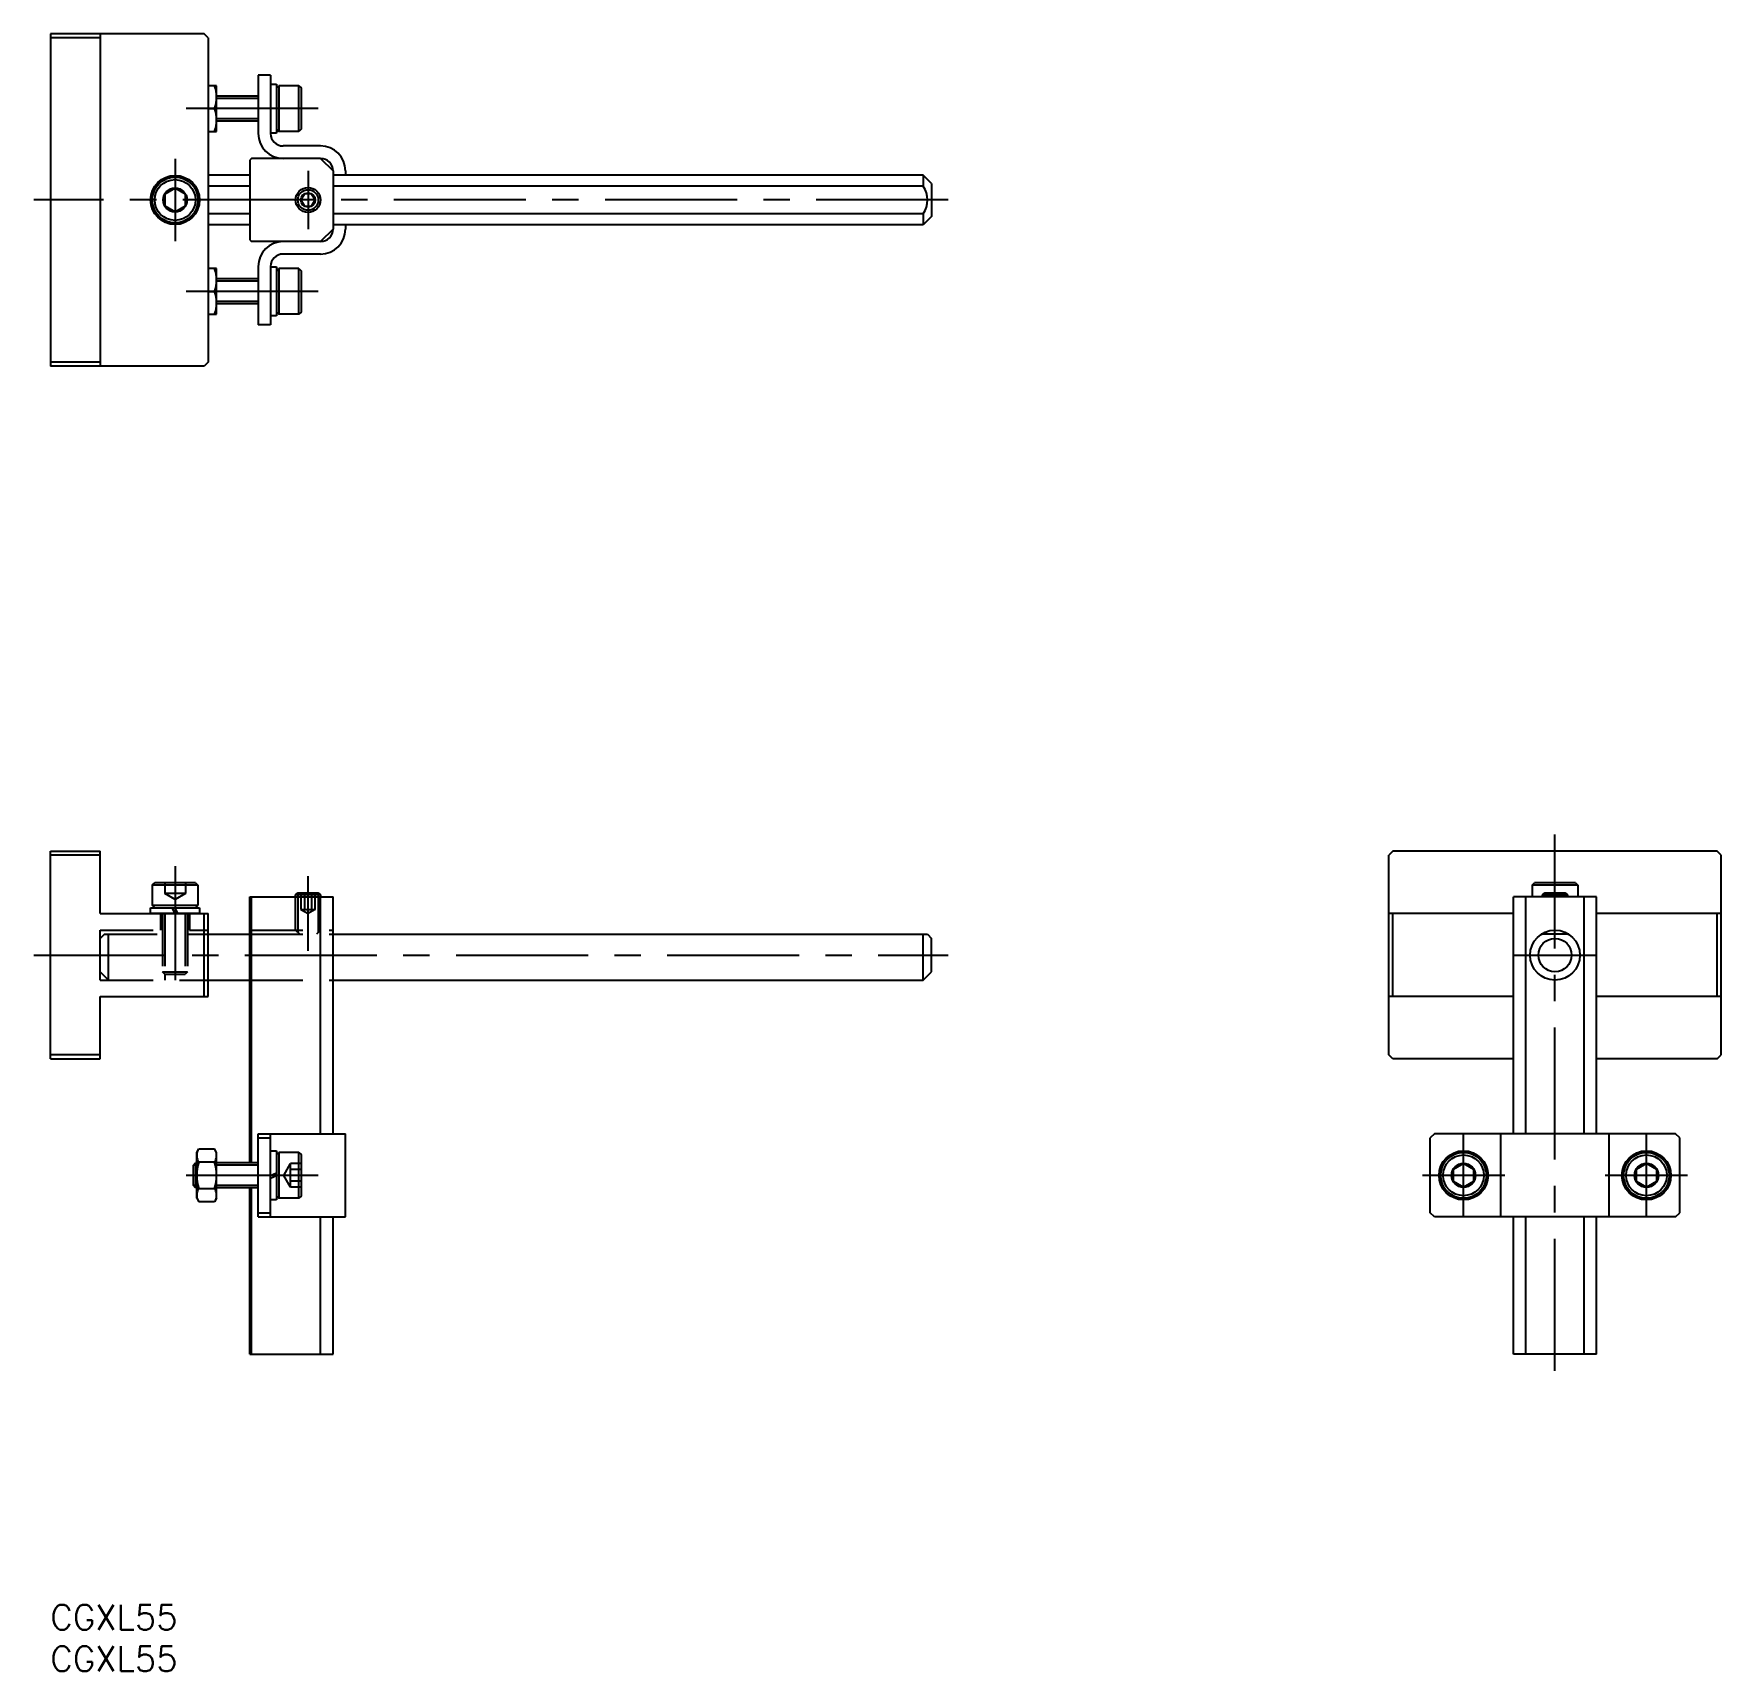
# Model space of a CAD drawing. Extents: x -2 to 201, y -8 to 189.
import ezdxf

# ---------------------------------------------------------------- set-up
doc = ezdxf.new("R2010")
doc.units = 0
doc.header["$LTSCALE"] = 0.5
doc.linetypes.add('CENTER', pattern=[50.8, 31.75, -6.35, 6.35, -6.35])
doc.linetypes.add('DASHED', pattern=[19.05, 12.7, -6.35])
doc.layers.get('0').update_dxf_attribs({"linetype": 'CONTINUOUS'})
doc.layers.add('CENTER', color=1, linetype='CENTER')
doc.styles.get("Standard").update_dxf_attribs({"font": 'txt.shx', "height": 3, "bigfont": 'bigfont.shx'})

# ---------------------------------------------------------------- blocks, each defined once
blk = doc.blocks.new('*U53')
at = {"color": 7, "linetype": 'CONTINUOUS'}
blk.add_text('CGXL55', height=3, dxfattribs=at).set_placement((0, -3))
blk = doc.blocks.new('*U54')
at = {"color": 7, "linetype": 'CONTINUOUS'}
blk.add_text('CGXL55', height=3, dxfattribs=at).set_placement((0, -8))

msp = doc.modelspace()

# ---------------------------------------------------------------- linework, layer by layer
at = {"color": 7, "linetype": 'CONTINUOUS'}
for p, q in [((18.5, 189), (0, 189)), ((0, 189), (0, 149)), ((6, 189), (6, 149)), ((19, 188.5), (18.5, 189)), ((6, 188.5), (0, 188.5)), ((19, 188.5), (19, 149.5)), ((20, 182.75), (19, 182.75)), ((20, 177.25), (20, 182.75)), ((25, 184), (25, 177)), ((26.5, 184), (25, 184)), ((26.5, 184), (26.5, 177)), ((26.5, 182.95), (27.2, 182.95)), ((27.2, 182.95), (27.2, 177.05)), ((27.2, 182.45), (27.5, 182.75)), ((29.9, 182.75), (27.5, 182.75)), ((27.5, 182.75), (27.5, 177.25)), ((29.9, 182.75), (30.2, 182.45)), ((29.9, 177.25), (29.9, 182.75)), ((25, 181.5), (20, 181.5)), ((30.2, 177.55), (30.2, 182.45)), ((19, 180), (19.75, 180)), ((19, 177.25), (20, 177.25)), ((25, 178.5), (20, 178.5)), ((27.2, 177.05), (26.5, 177.05)), ((27.2, 177.55), (27.5, 177.25)), ((29.9, 177.25), (27.5, 177.25)), ((30.2, 177.55), (29.9, 177.25)), ((32.5, 175.5), (28, 175.5)), ((24.2, 174), (24, 173.8)), ((24, 173.8), (24, 164.2)), ((32.5, 174), (24.2, 174)), ((32.5, 174), (34, 172.5)), ((24, 172), (19, 172)), ((24, 170.66), (19, 170.66)), ((34, 172.5), (34, 165.5)), ((105, 172), (34, 172)), ((105, 170.66), (34, 170.66)), ((35.5, 172.5), (35.5, 172)), ((105, 172), (105, 170.66)), ((106, 171), (105, 172)), ((106, 171), (106, 167)), ((15, 170.44), (13.75, 169.72)), ((13.75, 169.72), (13.75, 168.28)), ((16.25, 169.72), (15, 170.44)), ((16.25, 168.28), (16.25, 169.72)), ((30.57, 169.75), (30.13, 169)), ((30.13, 169), (30.57, 168.25)), ((31.43, 169.75), (30.57, 169.75)), ((31.87, 169), (31.43, 169.75)), ((31.43, 168.25), (31.87, 169)), ((13.75, 168.28), (15, 167.56)), ((15, 167.56), (16.25, 168.28)), ((24, 167.34), (19, 167.34)), ((30.57, 168.25), (31.43, 168.25)), ((105, 167.34), (34, 167.34)), ((105, 167.34), (105, 166)), ((106, 167), (105, 166)), ((14.67, 166.07), (14.67, 166.27)), ((15, 166.05), (15, 166.25)), ((24, 166), (19, 166)), ((34, 165.5), (32.5, 164)), ((105, 166), (34, 166)), ((35.5, 166), (35.5, 165.5)), ((24, 164.2), (24.2, 164)), ((32.5, 164), (24.2, 164)), ((32.5, 162.5), (28, 162.5)), ((20, 160.75), (19, 160.75)), ((20, 155.25), (20, 160.75)), ((25, 161), (25, 154)), ((26.5, 161), (26.5, 154)), ((26.5, 160.95), (27.2, 160.95)), ((27.2, 160.95), (27.2, 155.05)), ((27.2, 160.45), (27.5, 160.75)), ((29.9, 160.75), (27.5, 160.75)), ((27.5, 160.75), (27.5, 155.25)), ((29.9, 160.75), (30.2, 160.45)), ((29.9, 155.25), (29.9, 160.75)), ((30.2, 155.55), (30.2, 160.45)), ((25, 159.5), (20, 159.5)), ((19, 158), (19.75, 158)), ((25, 156.5), (20, 156.5)), ((19, 155.25), (20, 155.25)), ((27.2, 155.05), (26.5, 155.05)), ((27.2, 155.55), (27.5, 155.25)), ((29.9, 155.25), (27.5, 155.25)), ((30.2, 155.55), (29.9, 155.25)), ((26.5, 154), (25, 154)), ((6, 149.5), (0, 149.5)), ((18.5, 149), (0, 149)), ((19, 149.5), (18.5, 149)), ((0, 65.66), (0, 90.66)), ((0, 90.66), (6, 90.66)), ((6, 90.16), (0, 90.16)), ((6, 83.16), (6, 90.66)), ((161.5, 90.66), (161, 90.16)), ((161, 66.16), (161, 90.16)), ((200.5, 90.66), (161.5, 90.66)), ((201, 90.16), (200.5, 90.66)), ((201, 66.16), (201, 90.16)), ((12.25, 86.56), (12.55, 86.86)), ((12.25, 86.56), (12.25, 84.16)), ((17.75, 86.56), (12.25, 86.56)), ((17.45, 86.86), (12.55, 86.86)), ((17.45, 86.86), (17.75, 86.56)), ((17.75, 86.56), (17.75, 84.16)), ((29.5, 85.39), (29.77, 85.66)), ((29.5, 85.16), (29.5, 85.39)), ((32.5, 85.39), (29.5, 85.39)), ((29.77, 85.66), (32.23, 85.66)), ((32.23, 85.66), (32.5, 85.39)), ((32.5, 85.39), (32.5, 85.16)), ((178.25, 86.56), (178.55, 86.86)), ((183.75, 86.56), (178.25, 86.56)), ((178.25, 86.56), (178.25, 85.16)), ((183.45, 86.86), (178.55, 86.86)), ((179.5, 85.39), (179.77, 85.66)), ((179.5, 85.16), (179.5, 85.39)), ((182.5, 85.39), (179.5, 85.39)), ((179.77, 85.66), (182.23, 85.66)), ((182.23, 85.66), (182.5, 85.39)), ((182.5, 85.39), (182.5, 85.16)), ((183.45, 86.86), (183.75, 86.56)), ((183.75, 86.56), (183.75, 85.16)), ((12.05, 83.16), (12.05, 83.86)), ((12.05, 83.86), (17.95, 83.86)), ((12.55, 83.86), (12.25, 84.16)), ((12.25, 84.16), (17.75, 84.16)), ((15, 83.16), (14.67, 83.86)), ((15.33, 83.16), (15, 83.86)), ((17.45, 83.86), (17.75, 84.16)), ((17.95, 83.86), (17.95, 83.16)), ((24, 85.16), (34, 85.16)), ((24, 53.16), (24, 85.16)), ((24.2, 53.16), (24.2, 85.16)), ((32.5, 56.66), (32.5, 85.16)), ((34, 56.66), (34, 85.16)), ((176, 56.66), (176, 85.16)), ((186, 85.16), (176, 85.16)), ((177.5, 56.66), (177.5, 85.16)), ((184.5, 56.66), (184.5, 85.16)), ((186, 56.66), (186, 85.16)), ((6, 83.16), (19, 83.16)), ((17.95, 83.16), (12.05, 83.16)), ((18.5, 73.16), (18.5, 83.16)), ((19, 73.16), (19, 83.16)), ((176, 83.16), (161, 83.16)), ((161.5, 73.16), (161.5, 83.16)), ((201, 83.16), (186, 83.16)), ((200.5, 73.16), (200.5, 83.16)), ((19, 80.66), (24, 80.66)), ((34, 80.66), (105.5, 80.66)), ((105, 75.16), (105, 80.66)), ((105.5, 80.66), (106, 80.16)), ((106, 76.16), (106, 80.16)), ((182.66, 80.66), (179.34, 80.66)), ((179.77, 80.89), (180, 80.66)), ((182.23, 80.89), (182, 80.66)), ((19, 75.16), (24, 75.16)), ((34, 75.16), (105, 75.16)), ((105, 75.16), (106, 76.16)), ((6, 73.16), (19, 73.16)), ((6, 65.66), (6, 73.16)), ((176, 73.16), (161, 73.16)), ((201, 73.16), (186, 73.16)), ((6, 66.16), (0, 66.16)), ((0, 65.66), (6, 65.66)), ((161.5, 65.66), (161, 66.16)), ((176, 65.66), (161.5, 65.66)), ((200.5, 65.66), (186, 65.66)), ((200.5, 65.66), (201, 66.16)), ((17.6, 54.41), (17.85, 54.83)), ((17.85, 54.83), (19.75, 54.83)), ((20, 54.41), (19.75, 54.83)), ((25, 46.66), (25, 56.66)), ((25, 56.66), (35.5, 56.66)), ((25, 56.16), (26.5, 56.16)), ((26.5, 46.66), (26.5, 56.66)), ((35.5, 46.66), (35.5, 56.66)), ((166.5, 56.66), (166, 56.16)), ((166, 47.16), (166, 56.16)), ((195.5, 56.66), (166.5, 56.66)), ((174.5, 46.66), (174.5, 56.66)), ((187.5, 46.66), (187.5, 56.66)), ((196, 56.16), (195.5, 56.66)), ((196, 47.16), (196, 56.16)), ((17.2, 52.89), (17.47, 53.16)), ((17.2, 50.43), (17.2, 52.89)), ((17.6, 53.16), (17.47, 53.16)), ((17.47, 53.16), (17.47, 50.16)), ((17.6, 48.91), (17.6, 54.41)), ((17.6, 53.16), (17.6, 50.16)), ((19.75, 53.25), (17.85, 53.25)), ((20, 48.91), (20, 54.41)), ((25, 53.16), (20, 53.16)), ((26.5, 54.61), (27.2, 54.61)), ((27.2, 54.61), (27.2, 48.71)), ((27.2, 54.11), (27.5, 54.41)), ((29.9, 54.41), (27.5, 54.41)), ((27.5, 54.41), (27.5, 48.91)), ((29.9, 54.41), (30.2, 54.11)), ((29.9, 48.91), (29.9, 54.41)), ((30.2, 49.21), (30.2, 54.11)), ((170, 53.1), (168.75, 52.38)), ((171.25, 52.38), (170, 53.1)), ((192, 53.1), (190.75, 52.38)), ((193.25, 52.38), (192, 53.1)), ((26.5, 51.66), (27.2, 51.98)), ((26.5, 51.33), (27.2, 51.66)), ((167.05, 51.66), (167.25, 51.66)), ((167.07, 51.98), (167.27, 51.98)), ((168.75, 52.38), (168.75, 50.94)), ((168.75, 50.94), (170, 50.22)), ((170, 50.22), (171.25, 50.94)), ((171.25, 50.94), (171.25, 52.38)), ((189.05, 51.66), (189.25, 51.66)), ((189.07, 51.98), (189.27, 51.98)), ((190.75, 52.38), (190.75, 50.94)), ((190.75, 50.94), (192, 50.22)), ((192, 50.22), (193.25, 50.94)), ((193.25, 50.94), (193.25, 52.38)), ((17.47, 50.16), (17.2, 50.43)), ((17.6, 50.16), (17.47, 50.16)), ((17.6, 48.91), (17.85, 48.48)), ((17.85, 50.07), (19.75, 50.07)), ((20, 48.91), (19.75, 48.48)), ((25, 50.16), (20, 50.16)), ((24, 30.16), (24, 50.16)), ((24.2, 30.16), (24.2, 50.16)), ((27.2, 49.21), (27.5, 48.91)), ((29.9, 48.91), (27.5, 48.91)), ((30.2, 49.21), (29.9, 48.91)), ((19.75, 48.48), (17.85, 48.48)), ((25, 47.16), (26.5, 47.16)), ((27.2, 48.71), (26.5, 48.71)), ((166.5, 46.66), (166, 47.16)), ((195.5, 46.66), (196, 47.16)), ((25, 46.66), (35.5, 46.66)), ((32.5, 30.16), (32.5, 46.66)), ((34, 30.16), (34, 46.66)), ((195.5, 46.66), (166.5, 46.66)), ((176, 30.16), (176, 46.66)), ((177.5, 30.16), (177.5, 46.66)), ((184.5, 30.16), (184.5, 46.66)), ((186, 30.16), (186, 46.66)), ((24, 30.16), (34, 30.16)), ((186, 30.16), (176, 30.16))]:
    msp.add_line(p, q, dxfattribs=at)
at = {"color": 3, "linetype": 'CONTINUOUS'}
for p, q in [((25, 181.23), (20, 181.23)), ((25, 178.77), (20, 178.77)), ((25, 159.23), (20, 159.23)), ((25, 156.77), (20, 156.77)), ((29.77, 85.66), (29.77, 85.16)), ((32.23, 85.66), (32.23, 85.16)), ((179.77, 85.66), (179.77, 85.16)), ((182.23, 85.66), (182.23, 85.16)), ((179.77, 80.89), (179.77, 80.89)), ((182.23, 80.89), (182.23, 80.89)), ((17.6, 52.89), (17.2, 52.89)), ((25, 52.89), (20, 52.89)), ((17.6, 50.43), (17.2, 50.43)), ((25, 50.43), (20, 50.43))]:
    msp.add_line(p, q, dxfattribs=at)
at = {"color": 3, "linetype": 'DASHED'}
for p, q in [((13.75, 86.86), (13.75, 85.56)), ((16.25, 85.56), (13.75, 85.56)), ((15, 84.84), (13.75, 85.56)), ((15, 86.86), (15, 85.56)), ((16.25, 85.56), (15, 84.84)), ((16.25, 86.86), (16.25, 85.56)), ((30.13, 85.66), (30.13, 83.66)), ((30.57, 85.66), (30.57, 83.66)), ((31.43, 85.66), (31.43, 83.66)), ((31.87, 83.66), (31.87, 85.66)), ((29.5, 81.16), (29.5, 85.16)), ((29.77, 85.16), (29.77, 80.89)), ((30.13, 83.66), (31, 83.16)), ((30.13, 83.66), (31.87, 83.66)), ((31.87, 83.66), (31, 83.16)), ((32.23, 85.16), (32.23, 80.89)), ((13.25, 83.16), (13.25, 81.16)), ((13.25, 83.16), (13.25, 81.16)), ((13.25, 83.16), (13.25, 81.16)), ((13.25, 83.16), (13.25, 81.16)), ((13.25, 83.16), (13.25, 81.16)), ((13.5, 83.16), (13.5, 75.16)), ((13.77, 83.16), (13.77, 75.86)), ((16.23, 83.16), (16.23, 75.16)), ((16.5, 83.16), (16.5, 75.16)), ((16.75, 83.16), (16.75, 81.16)), ((6, 81.16), (13.25, 81.16)), ((6, 75.16), (6, 81.16)), ((6.5, 80.66), (6, 80.16)), ((6.5, 80.66), (13.5, 80.66)), ((7, 75.16), (7, 80.66)), ((16.5, 80.66), (19, 80.66)), ((16.75, 81.16), (19, 81.16)), ((24, 81.16), (34, 81.16)), ((24, 80.66), (34, 80.66)), ((29.5, 81.16), (30, 80.66)), ((32.5, 81.16), (32, 80.66)), ((7, 75.16), (6, 76.16)), ((6, 75.16), (19, 75.16)), ((13.77, 75.86), (13.5, 76.13)), ((13.5, 76.13), (16.5, 76.13)), ((13.77, 75.86), (13.77, 75.16)), ((13.77, 75.86), (16.23, 75.86)), ((16.5, 76.13), (16.23, 75.86)), ((24, 75.16), (34, 75.16)), ((28.07, 51.66), (28.9, 53.1)), ((28.9, 50.22), (28.9, 53.1)), ((30.2, 53.1), (28.9, 53.1)), ((28.9, 50.22), (28.07, 51.66)), ((30.2, 52.38), (28.9, 52.38)), ((30.2, 50.94), (28.9, 50.94)), ((30.2, 50.22), (28.9, 50.22))]:
    msp.add_line(p, q, dxfattribs=at)
at = {"color": 7, "linetype": 'CONTINUOUS'}
for centre, radius in [((15, 169), 2.95), ((15, 169), 2.75), ((15, 169), 2.45), ((15, 169), 1.44), ((31, 169), 1.5), ((31, 169), 0.866), ((181, 78.16), 3), ((181, 78.16), 2), ((170, 51.66), 2.95), ((170, 51.66), 2.75), ((170, 51.66), 2.45), ((170, 51.66), 1.44), ((192, 51.66), 2.95), ((192, 51.66), 2.75), ((192, 51.66), 2.45), ((192, 51.66), 1.44)]:
    msp.add_circle(centre, radius, dxfattribs=at)
at = {"color": 3, "linetype": 'CONTINUOUS'}
msp.add_circle((31, 169), 1.23, dxfattribs=at)
at = {"color": 7, "linetype": 'CONTINUOUS'}
for centre, radius, start, end in [((16.03, 181.38), 3.97, 339.7438, 20.2562), ((16.03, 178.63), 3.97, 339.7438, 20.2562), ((28, 177), 3, 180, 270), ((28, 177), 1.5, 180, 270), ((32.5, 172.5), 3, 0, 90), ((32.5, 172.5), 1.5, 0, 90), ((102.5, 169), 3, 326.4427, 33.5573), ((32.5, 165.5), 1.5, 270, 0), ((32.5, 165.5), 3, 270, 0), ((28, 161), 3, 90, 180), ((28, 161), 1.5, 90, 180), ((16.03, 159.37), 3.97, 339.7438, 20.2562), ((16.03, 156.62), 3.97, 339.7438, 20.2562), ((19.01, 54.04), 1.41, 154.3842, 214.3842), ((22.85, 51.66), 5.25, 162.412, 197.588), ((18.59, 54.04), 1.41, 325.6158, 25.6158), ((14.75, 51.66), 5.25, 342.412, 17.588), ((19.01, 49.28), 1.41, 145.6158, 205.6158), ((18.59, 49.28), 1.41, 334.3842, 34.3842)]:
    msp.add_arc(centre, radius, start, end, dxfattribs=at)
at = {"layer": 'CENTER', "color": 1, "linetype": 'CENTER'}
for p, q in [((32.2, 180), (15.2, 180)), ((15, 173.95), (15, 164.05)), ((31, 172.5), (31, 165.5)), ((108, 169), (-2, 169)), ((32.2, 158), (15.2, 158)), ((181, 28.16), (181, 92.66)), ((15, 88.86), (15, 75.16)), ((31, 78.66), (31, 87.66)), ((-2, 78.16), (108, 78.16)), ((176, 78.16), (186, 78.16)), ((170, 46.71), (170, 56.61)), ((192, 46.71), (192, 56.61)), ((32.2, 51.66), (15.2, 51.66)), ((174.95, 51.66), (165.05, 51.66)), ((196.95, 51.66), (187.05, 51.66))]:
    msp.add_line(p, q, dxfattribs=at)

# ---------------------------------------------------------------- block references
at = {"color": 7, "linetype": 'CONTINUOUS'}
for name in ['*U53', '*U54']:
    msp.add_blockref(name, (0, 0), dxfattribs=at)

doc.saveas('drawing.dxf')
